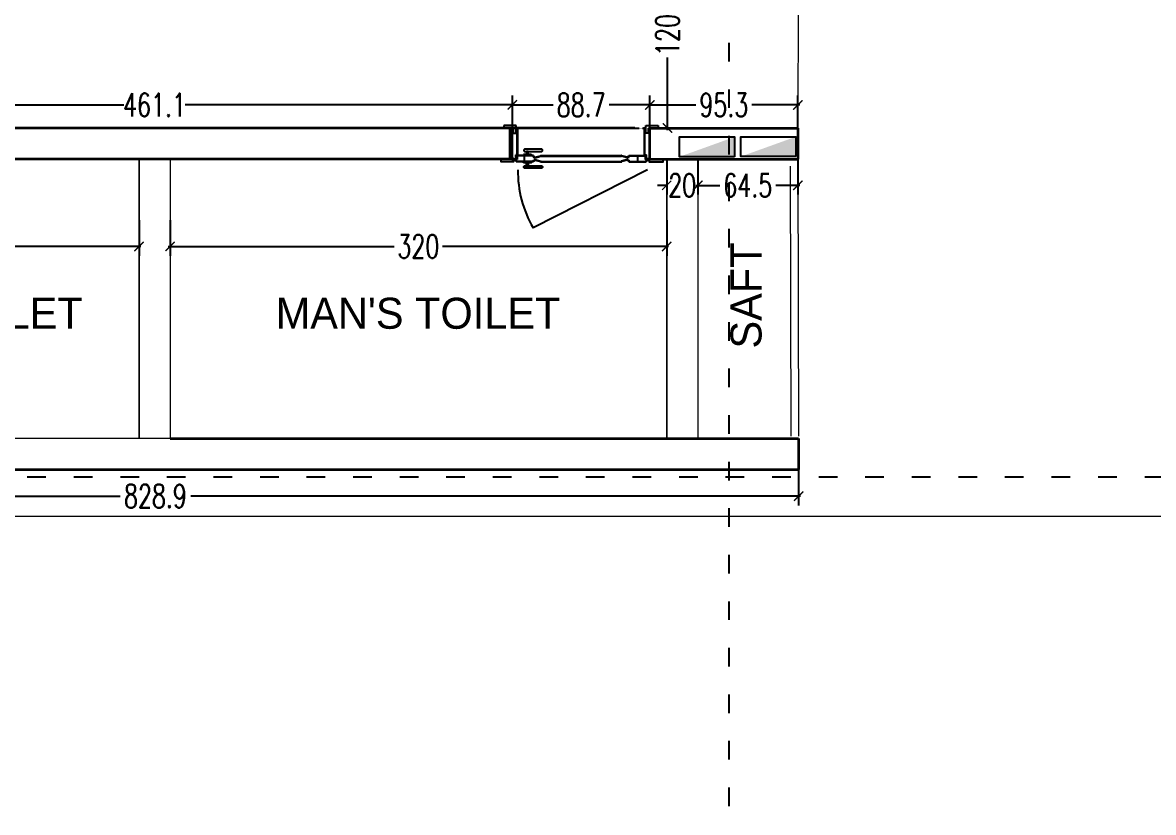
# Model space of a CAD drawing. Header units: centimetres. Extents: x -3207095 to 15275363, y -32656 to 4798027.
# Drawn here: x 695073 to 695802, y 4470522 to 4471031 of the extents above; entities that cross this region are included whole.
import ezdxf

# ---------------------------------------------------------------- set-up
doc = ezdxf.new("R2010")
doc.units = ezdxf.units.CM
for name, pattern in [('ACAD_ISO03W100', [30, 12, -18]), ('DUZ', [500, 500]), ('HIDDEN', [0.375, 0.25, -0.125])]:
    doc.linetypes.add(name, pattern=pattern)
doc.layers.get('0').update_dxf_attribs({"color": 1, "linetype": 'DUZ'})
for name, color, linetype in [('a-door', 2, 'Continuous'), ('DIM', 1, 'DUZ'), ('GOLGE', 8, 'HIDDEN'), ('LOGO', 7, 'Continuous'), ('Power_Legend$0$SMC-EL-DB', 170, 'Continuous')]:
    doc.layers.add(name, color=color, linetype=linetype)
doc.layers.add('DUVAR', color=7, linetype='Continuous', lineweight=35)
doc.layers.add('iç duvar', color=7, linetype='Continuous', lineweight=50)
doc.styles.add('DIM', font='ROMANSTW.SHX', dxfattribs={"width": 0.7})
doc.dimstyles.new('1_100', dxfattribs={"dimtxt": 15, "dimasz": 6, "dimexe": 6, "dimexo": 0, "dimgap": 2, "dimtad": 0, "dimdec": 1, "dimzin": 11, "dimdsep": 46, "dimtxsty": 'DIM', "dimblk": 'ARCHTICK', "dimcen": 3, "dimdle": 1.25, "dimclrt": 2, "dimadec": 0, "dimazin": 0, "dimtfac": 1.25, "dimtdec": 1, "dimtix": 1, "dimtofl": 0, "dimtmove": 1, "dimatfit": 3, "dimldrblk": 'ARCHTICK', "dimfxl": 20, "dimfxlon": 1, "dimtolj": 1, "dimtzin": 0, "dimarcsym": 0})

# ---------------------------------------------------------------- blocks, each defined once
blk = doc.blocks.new('_ArchTick')
at = {"color": 0, "linetype": 'ByBlock', "const_width": 0.15}
blk.add_lwpolyline([(-0.5, -0.5), (0.5, 0.5)], dxfattribs=at)
blk = doc.blocks.new('*D1345')
at = {"layer": 'Defpoints', "color": 0, "linetype": 'Continuous', "lineweight": 5, "transparency": 16777216}
for p in [(695503.37, 4471082.8), (695488.9, 4470962.8), (695503.37, 4470962.8)]:
    blk.add_point(p, dxfattribs=at)
at = {"layer": 'DIM', "color": 0, "linetype": 'Continuous', "lineweight": -2, "transparency": 16777216}
for p, q in [((695503.37, 4471082.8), (695482.9, 4471082.8)), ((695488.9, 4471084.05), (695488.9, 4471037.3)), ((695488.9, 4470961.55), (695488.9, 4471008.3)), ((695503.37, 4470962.8), (695482.9, 4470962.8))]:
    blk.add_line(p, q, dxfattribs=at)
at = {"layer": 'DIM', "color": 0, "linetype": 'Continuous', "lineweight": -2, "transparency": 16777216, "xscale": 6, "yscale": 6, "zscale": 6}
for p, rotation in [((695488.9, 4471082.8), 90), ((695488.9, 4470962.8), 270)]:
    blk.add_blockref('_ArchTick', p, dxfattribs=dict(at, rotation=rotation))
at = {"layer": 'DIM', "color": 2, "linetype": 'Continuous', "lineweight": 5, "transparency": 16777216, "insert": (695488.9, 4471022.8), "char_height": 15, "attachment_point": 5, "rotation": 90, "style": 'DIM'}
blk.add_mtext('\\A1;120', dxfattribs=at)
blk = doc.blocks.new('*D1364')
at = {"layer": 'Defpoints', "color": 0, "linetype": 'Continuous', "lineweight": 5, "transparency": 16777216}
for p in [(694828.37, 4470903.47), (695148.37, 4470903.47), (695148.37, 4470886.59)]:
    blk.add_point(p, dxfattribs=at)
at = {"layer": 'DIM', "color": 0, "linetype": 'Continuous', "lineweight": -2, "transparency": 16777216}
for p, q in [((694828.37, 4470903.47), (694828.37, 4470880.59)), ((695148.37, 4470903.47), (695148.37, 4470880.59)), ((694827.12, 4470886.59), (694972.87, 4470886.59)), ((695149.62, 4470886.59), (695003.87, 4470886.59))]:
    blk.add_line(p, q, dxfattribs=at)
at = {"layer": 'DIM', "color": 0, "linetype": 'Continuous', "lineweight": -2, "transparency": 16777216, "xscale": 6, "yscale": 6, "zscale": 6, "rotation": 180}
blk.add_blockref('_ArchTick', (694828.37, 4470886.59), dxfattribs=at)
at = {"layer": 'DIM', "color": 0, "linetype": 'Continuous', "lineweight": -2, "transparency": 16777216, "xscale": 6, "yscale": 6, "zscale": 6}
blk.add_blockref('_ArchTick', (695148.37, 4470886.59), dxfattribs=at)
at = {"layer": 'DIM', "color": 2, "linetype": 'Continuous', "lineweight": 5, "transparency": 16777216, "insert": (694988.37, 4470886.59), "char_height": 15, "attachment_point": 5, "style": 'DIM'}
blk.add_mtext('\\A1;320', dxfattribs=at)
blk = doc.blocks.new('*D1365')
at = {"layer": 'Defpoints', "color": 0, "linetype": 'Continuous', "lineweight": 5, "transparency": 16777216}
for p in [(695488.37, 4470942.8), (695508.37, 4470942.8), (695508.37, 4470925.93)]:
    blk.add_point(p, dxfattribs=at)
at = {"layer": 'DIM', "color": 0, "linetype": 'Continuous', "lineweight": -2, "transparency": 16777216}
for p, q in [((695488.37, 4470942.8), (695488.37, 4470919.93)), ((695508.37, 4470942.8), (695508.37, 4470919.93)), ((695488.37, 4470925.93), (695482.37, 4470925.93)), ((695508.37, 4470925.93), (695514.37, 4470925.93))]:
    blk.add_line(p, q, dxfattribs=at)
at = {"layer": 'DIM', "color": 0, "linetype": 'Continuous', "lineweight": -2, "transparency": 16777216, "xscale": 6, "yscale": 6, "zscale": 6}
blk.add_blockref('_ArchTick', (695488.37, 4470925.93), dxfattribs=at)
at = {"layer": 'DIM', "color": 0, "linetype": 'Continuous', "lineweight": -2, "transparency": 16777216, "xscale": 6, "yscale": 6, "zscale": 6, "rotation": 180}
blk.add_blockref('_ArchTick', (695508.37, 4470925.93), dxfattribs=at)
at = {"layer": 'DIM', "color": 2, "linetype": 'Continuous', "lineweight": 5, "transparency": 16777216, "insert": (695498.37, 4470925.93), "char_height": 15, "attachment_point": 5, "style": 'DIM'}
blk.add_mtext('\\A1;20', dxfattribs=at)
blk = doc.blocks.new('*D1366')
at = {"layer": 'Defpoints', "color": 0, "linetype": 'Continuous', "lineweight": 5, "transparency": 16777216}
for p in [(695508.37, 4470942.8), (695572.89, 4470942.8), (695572.89, 4470925.93)]:
    blk.add_point(p, dxfattribs=at)
at = {"layer": 'DIM', "color": 0, "linetype": 'Continuous', "lineweight": -2, "transparency": 16777216}
for p, q in [((695508.37, 4470942.8), (695508.37, 4470919.93)), ((695572.89, 4470942.8), (695572.89, 4470919.93)), ((695507.12, 4470925.93), (695522.63, 4470925.93)), ((695574.14, 4470925.93), (695558.63, 4470925.93))]:
    blk.add_line(p, q, dxfattribs=at)
at = {"layer": 'DIM', "color": 0, "linetype": 'Continuous', "lineweight": -2, "transparency": 16777216, "xscale": 6, "yscale": 6, "zscale": 6, "rotation": 180}
blk.add_blockref('_ArchTick', (695508.37, 4470925.93), dxfattribs=at)
at = {"layer": 'DIM', "color": 0, "linetype": 'Continuous', "lineweight": -2, "transparency": 16777216, "xscale": 6, "yscale": 6, "zscale": 6}
blk.add_blockref('_ArchTick', (695572.89, 4470925.93), dxfattribs=at)
at = {"layer": 'DIM', "color": 2, "linetype": 'Continuous', "lineweight": 5, "transparency": 16777216, "insert": (695540.63, 4470925.93), "char_height": 15, "attachment_point": 5, "style": 'DIM'}
blk.add_mtext('\\A1;64.5', dxfattribs=at)
blk = doc.blocks.new('*D1367')
at = {"layer": 'Defpoints', "color": 0, "linetype": 'Continuous', "lineweight": 5, "transparency": 16777216}
for p in [(695572.89, 4470977.73), (695477.59, 4470962.8), (695572.89, 4470962.8)]:
    blk.add_point(p, dxfattribs=at)
at = {"layer": 'DIM', "color": 0, "linetype": 'Continuous', "lineweight": -2, "transparency": 16777216}
for p, q in [((695477.59, 4470962.8), (695477.59, 4470983.73)), ((695572.89, 4470962.8), (695572.89, 4470983.73)), ((695476.34, 4470977.73), (695507.24, 4470977.73)), ((695574.14, 4470977.73), (695543.24, 4470977.73))]:
    blk.add_line(p, q, dxfattribs=at)
at = {"layer": 'DIM', "color": 0, "linetype": 'Continuous', "lineweight": -2, "transparency": 16777216, "xscale": 6, "yscale": 6, "zscale": 6, "rotation": 180}
blk.add_blockref('_ArchTick', (695477.59, 4470977.73), dxfattribs=at)
at = {"layer": 'DIM', "color": 0, "linetype": 'Continuous', "lineweight": -2, "transparency": 16777216, "xscale": 6, "yscale": 6, "zscale": 6}
blk.add_blockref('_ArchTick', (695572.89, 4470977.73), dxfattribs=at)
at = {"layer": 'DIM', "color": 2, "linetype": 'Continuous', "lineweight": 5, "transparency": 16777216, "insert": (695525.24, 4470977.73), "char_height": 15, "attachment_point": 5, "style": 'DIM'}
blk.add_mtext('\\A1;95.3', dxfattribs=at)
blk = doc.blocks.new('*D1368')
at = {"layer": 'Defpoints', "color": 0, "linetype": 'Continuous', "lineweight": 5, "transparency": 16777216}
for p in [(695388.93, 4470977.73), (695388.93, 4470962.8), (695477.59, 4470962.8)]:
    blk.add_point(p, dxfattribs=at)
at = {"layer": 'DIM', "color": 0, "linetype": 'Continuous', "lineweight": -2, "transparency": 16777216}
for p, q in [((695388.93, 4470962.8), (695388.93, 4470983.73)), ((695477.59, 4470962.8), (695477.59, 4470983.73)), ((695387.68, 4470977.73), (695415.26, 4470977.73)), ((695478.84, 4470977.73), (695451.26, 4470977.73))]:
    blk.add_line(p, q, dxfattribs=at)
at = {"layer": 'DIM', "color": 0, "linetype": 'Continuous', "lineweight": -2, "transparency": 16777216, "xscale": 6, "yscale": 6, "zscale": 6, "rotation": 180}
blk.add_blockref('_ArchTick', (695388.93, 4470977.73), dxfattribs=at)
at = {"layer": 'DIM', "color": 0, "linetype": 'Continuous', "lineweight": -2, "transparency": 16777216, "xscale": 6, "yscale": 6, "zscale": 6}
blk.add_blockref('_ArchTick', (695477.59, 4470977.73), dxfattribs=at)
at = {"layer": 'DIM', "color": 2, "linetype": 'Continuous', "lineweight": 5, "transparency": 16777216, "insert": (695433.26, 4470977.73), "char_height": 15, "attachment_point": 5, "style": 'DIM'}
blk.add_mtext('\\A1;88.7', dxfattribs=at)
blk = doc.blocks.new('*D1369')
at = {"layer": 'Defpoints', "color": 0, "linetype": 'Continuous', "lineweight": 5, "transparency": 16777216}
for p in [(694927.8, 4470977.73), (694927.8, 4470962.8), (695388.93, 4470962.8)]:
    blk.add_point(p, dxfattribs=at)
at = {"layer": 'DIM', "color": 0, "linetype": 'Continuous', "lineweight": -2, "transparency": 16777216}
for p, q in [((694927.8, 4470962.8), (694927.8, 4470983.73)), ((695388.93, 4470962.8), (695388.93, 4470983.73)), ((694926.55, 4470977.73), (695138.62, 4470977.73)), ((695390.18, 4470977.73), (695178.12, 4470977.73))]:
    blk.add_line(p, q, dxfattribs=at)
at = {"layer": 'DIM', "color": 0, "linetype": 'Continuous', "lineweight": -2, "transparency": 16777216, "xscale": 6, "yscale": 6, "zscale": 6, "rotation": 180}
blk.add_blockref('_ArchTick', (694927.8, 4470977.73), dxfattribs=at)
at = {"layer": 'DIM', "color": 0, "linetype": 'Continuous', "lineweight": -2, "transparency": 16777216, "xscale": 6, "yscale": 6, "zscale": 6}
blk.add_blockref('_ArchTick', (695388.93, 4470977.73), dxfattribs=at)
at = {"layer": 'DIM', "color": 2, "linetype": 'Continuous', "lineweight": 5, "transparency": 16777216, "insert": (695158.37, 4470977.73), "char_height": 15, "attachment_point": 5, "style": 'DIM'}
blk.add_mtext('\\A1;461.1', dxfattribs=at)
blk = doc.blocks.new('*D1337')
at = {"layer": 'Defpoints', "color": 0, "linetype": 'Continuous', "lineweight": 5, "transparency": 16777216}
for p in [(695168.37, 4470903.47), (695488.37, 4470903.47), (695168.37, 4470886.59)]:
    blk.add_point(p, dxfattribs=at)
at = {"layer": 'DIM', "color": 0, "linetype": 'Continuous', "lineweight": -2, "transparency": 16777216}
for p, q in [((695168.37, 4470903.47), (695168.37, 4470880.59)), ((695488.37, 4470903.47), (695488.37, 4470880.59)), ((695167.12, 4470886.59), (695312.87, 4470886.59)), ((695489.62, 4470886.59), (695343.87, 4470886.59))]:
    blk.add_line(p, q, dxfattribs=at)
at = {"layer": 'DIM', "color": 0, "linetype": 'Continuous', "lineweight": -2, "transparency": 16777216, "xscale": 6, "yscale": 6, "zscale": 6, "rotation": 180}
blk.add_blockref('_ArchTick', (695168.37, 4470886.59), dxfattribs=at)
at = {"layer": 'DIM', "color": 0, "linetype": 'Continuous', "lineweight": -2, "transparency": 16777216, "xscale": 6, "yscale": 6, "zscale": 6}
blk.add_blockref('_ArchTick', (695488.37, 4470886.59), dxfattribs=at)
at = {"layer": 'DIM', "color": 2, "linetype": 'Continuous', "lineweight": 5, "transparency": 16777216, "insert": (695328.37, 4470886.59), "char_height": 15, "attachment_point": 5, "style": 'DIM'}
blk.add_mtext('\\A1;320', dxfattribs=at)
blk = doc.blocks.new('*D1634')
at = {"layer": 'Defpoints', "color": 0, "linetype": 'Continuous', "lineweight": 5, "transparency": 16777216}
for p in [(694744.45, 4470742.8), (695573.37, 4470742.8), (695573.37, 4470725.63)]:
    blk.add_point(p, dxfattribs=at)
at = {"layer": 'DIM', "color": 0, "linetype": 'Continuous', "lineweight": -2, "transparency": 16777216}
for p, q in [((694744.45, 4470742.8), (694744.45, 4470719.63)), ((695573.37, 4470742.8), (695573.37, 4470719.63)), ((694743.2, 4470725.63), (695136.16, 4470725.63)), ((695574.62, 4470725.63), (695181.66, 4470725.63))]:
    blk.add_line(p, q, dxfattribs=at)
at = {"layer": 'DIM', "color": 0, "linetype": 'Continuous', "lineweight": -2, "transparency": 16777216, "xscale": 6, "yscale": 6, "zscale": 6, "rotation": 180}
blk.add_blockref('_ArchTick', (694744.45, 4470725.63), dxfattribs=at)
at = {"layer": 'DIM', "color": 0, "linetype": 'Continuous', "lineweight": -2, "transparency": 16777216, "xscale": 6, "yscale": 6, "zscale": 6}
blk.add_blockref('_ArchTick', (695573.37, 4470725.63), dxfattribs=at)
at = {"layer": 'DIM', "color": 2, "linetype": 'Continuous', "lineweight": 5, "transparency": 16777216, "insert": (695158.91, 4470725.63), "char_height": 15, "attachment_point": 5, "style": 'DIM'}
blk.add_mtext('\\A1;828.9', dxfattribs=at)

msp = doc.modelspace()

# ---------------------------------------------------------------- hatches: boundary and pattern name
at = {"layer": 'Power_Legend$0$SMC-EL-DB'}
for points in [[(695532.05, 4470944.35), (695532.05, 4470957.1), (695496.65, 4470944.35)], [(695571.5, 4470944.47), (695571.5, 4470957.21), (695536.1, 4470944.47)]]:
    msp.add_hatch(color=256, dxfattribs=at).paths.add_polyline_path(points)

# ---------------------------------------------------------------- linework, layer by layer
at = {"color": 232, "linetype": 'ACAD_ISO03W100'}
for p, q in [((695528.37, 4472637.8), (695528.37, 4469507.8)), ((697128.37, 4470737.8), (693188.37, 4470737.8))]:
    msp.add_line(p, q, dxfattribs=at)
at = {"color": 7}
for p, q in [((695387.59, 4470942.8), (695387.59, 4470962.8)), ((695477.59, 4470942.8), (695477.59, 4470962.8))]:
    msp.add_line(p, q, dxfattribs=at)
at = {"color": 30}
msp.add_line((695477.59, 4470962.8), (695477.59, 4470942.8), dxfattribs=at)
at = {"layer": 'a-door'}
for p, q in [((695391.38, 4470964.6), (695383.38, 4470964.6)), ((695383.38, 4470964.6), (695383.38, 4470962.8)), ((695383.38, 4470964.6), (695383.38, 4470962.8)), ((695389.58, 4470962.8), (695383.38, 4470962.8)), ((695388.28, 4470962.8), (695389.58, 4470962.8)), ((695388.28, 4470962.8), (695389.58, 4470962.8)), ((695388.93, 4470942.8), (695388.93, 4470962.8)), ((695389.58, 4470959.6), (695389.58, 4470962.8)), ((695389.58, 4470959.6), (695389.58, 4470962.8)), ((695389.58, 4470959.6), (695391.38, 4470959.6)), ((695389.58, 4470959.6), (695391.38, 4470959.6)), ((695391.38, 4470959.6), (695391.38, 4470964.6)), ((695391.38, 4470959.6), (695391.38, 4470964.6)), ((695391.38, 4470962.8), (695392.68, 4470962.8)), ((695392.13, 4470962.49), (695391.38, 4470962.49)), ((695392.13, 4470945.5), (695392.13, 4470962.49)), ((695392.43, 4470945.2), (695392.43, 4470962.8)), ((695474.84, 4470962.8), (695473.54, 4470962.8)), ((695474.09, 4470945.2), (695474.09, 4470962.8)), ((695474.39, 4470962.49), (695474.84, 4470962.49)), ((695474.39, 4470945.5), (695474.39, 4470962.49)), ((695474.84, 4470959.6), (695474.84, 4470964.6)), ((695474.84, 4470964.6), (695482.84, 4470964.6)), ((695476.64, 4470959.6), (695474.84, 4470959.6)), ((695477.94, 4470962.8), (695476.64, 4470962.8)), ((695476.64, 4470959.6), (695476.64, 4470962.8)), ((695476.64, 4470962.8), (695482.84, 4470962.8)), ((695477.59, 4470942.8), (695477.59, 4470962.8)), ((695482.84, 4470964.6), (695482.84, 4470962.8)), ((695392.13, 4470945.5), (695391.13, 4470945.5)), ((695391.13, 4470943.11), (695391.13, 4470945.5)), ((695392.43, 4470945.2), (695391.43, 4470945.2)), ((695391.43, 4470942.8), (695391.43, 4470945.2)), ((695402.57, 4470945.2), (695391.73, 4470945.2)), ((695391.73, 4470945.2), (695391.73, 4470942.8)), ((695402.17, 4470944.9), (695392.03, 4470944.9)), ((695392.03, 4470944.9), (695392.03, 4470942.5)), ((695396.79, 4470941.3), (695396.79, 4470944.9)), ((695402.57, 4470944.9), (695402.57, 4470945.2)), ((695403.17, 4470944.3), (695403.39, 4470944.3)), ((695403.17, 4470943.7), (695403.17, 4470943.9)), ((695403.47, 4470943.7), (695403.17, 4470943.7)), ((695403.39, 4470944.1), (695403.39, 4470944.3)), ((695403.39, 4470944.1), (695403.54, 4470944.1)), ((695403.47, 4470943.7), (695407.37, 4470944.7)), ((695403.54, 4470944.1), (695406.97, 4470944.97)), ((695406.97, 4470945.2), (695407.37, 4470945.2)), ((695406.97, 4470945.2), (695406.97, 4470944.97)), ((695406.97, 4470945.2), (695406.97, 4470944.97)), ((695407.37, 4470945.2), (695459.56, 4470945.2)), ((695407.37, 4470944.8), (695459.16, 4470944.8)), ((695407.37, 4470944.8), (695407.37, 4470944.7)), ((695459.56, 4470945.2), (695459.16, 4470945.2)), ((695459.16, 4470944.8), (695459.16, 4470944.7)), ((695463.06, 4470943.7), (695459.16, 4470944.7)), ((695459.56, 4470945.2), (695459.56, 4470944.97)), ((695459.56, 4470945.2), (695459.56, 4470944.97)), ((695462.98, 4470944.1), (695459.56, 4470944.97)), ((695463.13, 4470944.1), (695462.98, 4470944.1)), ((695463.06, 4470943.7), (695463.36, 4470943.7)), ((695463.36, 4470944.3), (695463.13, 4470944.3)), ((695463.13, 4470944.1), (695463.13, 4470944.3)), ((695463.36, 4470943.7), (695463.36, 4470943.9)), ((695463.96, 4470945.2), (695474.79, 4470945.2)), ((695463.96, 4470944.9), (695463.96, 4470945.2)), ((695464.36, 4470944.9), (695474.49, 4470944.9)), ((695469.74, 4470941.3), (695469.74, 4470944.9)), ((695474.09, 4470945.2), (695475.09, 4470945.2)), ((695474.39, 4470945.5), (695475.39, 4470945.5)), ((695474.49, 4470944.9), (695474.49, 4470942.5)), ((695474.79, 4470945.2), (695474.79, 4470942.8)), ((695475.09, 4470942.8), (695475.09, 4470945.2)), ((695475.39, 4470943.11), (695475.39, 4470945.5)), ((695389.23, 4470943.11), (695391.13, 4470943.11)), ((695389.23, 4470942.8), (695391.43, 4470942.8)), ((695391.48, 4470941), (695391.03, 4470942.8)), ((695391.03, 4470942.8), (695391.73, 4470942.8)), ((695391.11, 4470942.5), (695392.03, 4470942.5)), ((695402.17, 4470941.3), (695391.4, 4470941.3)), ((695402.57, 4470941), (695391.48, 4470941)), ((695402.57, 4470941.3), (695402.57, 4470941)), ((695403.17, 4470942.5), (695403.17, 4470942.3)), ((695403.47, 4470942.5), (695403.17, 4470942.5)), ((695403.17, 4470941.9), (695403.39, 4470941.9)), ((695403.39, 4470942.1), (695403.54, 4470942.1)), ((695403.39, 4470942.1), (695403.39, 4470941.9)), ((695403.47, 4470942.5), (695407.37, 4470941.5)), ((695403.54, 4470942.1), (695406.97, 4470941.23)), ((695406.97, 4470941), (695406.97, 4470941.23)), ((695406.97, 4470941), (695406.97, 4470941.23)), ((695406.97, 4470941), (695407.37, 4470941)), ((695407.37, 4470941.4), (695407.37, 4470941.5)), ((695407.37, 4470941.4), (695459.16, 4470941.4)), ((695407.37, 4470941), (695459.56, 4470941)), ((695463.06, 4470942.5), (695459.16, 4470941.5)), ((695459.16, 4470941.4), (695459.16, 4470941.5)), ((695459.56, 4470941), (695459.16, 4470941)), ((695462.98, 4470942.1), (695459.56, 4470941.23)), ((695459.56, 4470941), (695459.56, 4470941.23)), ((695459.56, 4470941), (695459.56, 4470941.23)), ((695463.13, 4470942.1), (695462.98, 4470942.1)), ((695463.06, 4470942.5), (695463.36, 4470942.5)), ((695463.13, 4470942.1), (695463.13, 4470941.9)), ((695463.36, 4470941.9), (695463.13, 4470941.9)), ((695463.36, 4470942.5), (695463.36, 4470942.3)), ((695463.96, 4470941.3), (695463.96, 4470941)), ((695463.96, 4470941), (695475.05, 4470941)), ((695464.36, 4470941.3), (695475.12, 4470941.3)), ((695475.42, 4470942.5), (695474.49, 4470942.5)), ((695475.49, 4470942.8), (695474.79, 4470942.8)), ((695475.05, 4470941), (695475.49, 4470942.8)), ((695477.29, 4470942.8), (695475.09, 4470942.8)), ((695477.29, 4470943.11), (695475.39, 4470943.11)), ((695478.09, 4470942.8), (695477.59, 4470942.8))]:
    msp.add_line(p, q, dxfattribs=at)
for points in [[(695396.03, 4470945.7), (695396.03, 4470945.2), (695401.03, 4470945.2), (695401.03, 4470945.7)], [(695398.03, 4470947.7), (695398.03, 4470945.7), (695399.03, 4470945.7), (695399.03, 4470947.7)], [(695388.93, 4470943.55), (695389.23, 4470943.55), (695389.23, 4470942.05), (695388.93, 4470942.05)], [(695388.93, 4470943.55), (695389.23, 4470943.55), (695389.23, 4470942.05), (695388.93, 4470942.05)], [(695396.03, 4470940.5), (695396.03, 4470941), (695401.03, 4470941), (695401.03, 4470940.5)], [(695398.03, 4470938.5), (695398.03, 4470940.5), (695399.03, 4470940.5), (695399.03, 4470938.5)], [(695477.59, 4470943.55), (695477.29, 4470943.55), (695477.29, 4470942.05), (695477.59, 4470942.05)]]:
    msp.add_lwpolyline(points, close=True, dxfattribs=at)
for points in [[(695396.33, 4470948.5), (695396.33, 4470948.4, 0.414214), (695397.03, 4470947.7), (695407.63, 4470947.7, 0.414214), (695408.33, 4470948.4), (695408.33, 4470948.5, 0.414214), (695407.63, 4470949.2), (695397.03, 4470949.2, 0.414214)], [(695396.33, 4470937.7), (695396.33, 4470937.8, -0.414214), (695397.03, 4470938.5), (695407.63, 4470938.5, -0.414214), (695408.33, 4470937.8), (695408.33, 4470937.7, -0.414214), (695407.63, 4470937), (695397.03, 4470937, -0.414214)]]:
    msp.add_lwpolyline(points, format="xyb", close=True, dxfattribs=at)
for points in [[(695389.23, 4470942.8), (695389.73, 4470942.8), (695389.73, 4470941), (695381.73, 4470941), (695381.73, 4470942.8), (695388.93, 4470942.8)], [(695477.54, 4470942.8), (695477.04, 4470942.8), (695477.04, 4470941), (695486.03, 4470941), (695486.03, 4470942.8), (695477.84, 4470942.8)]]:
    msp.add_lwpolyline(points, dxfattribs=at)
msp.add_circle((695475.93, 4470942.3), 0.5, dxfattribs=at)
for centre, radius, start, end in [((695403.17, 4470944.9), 1, 180, 270), ((695403.17, 4470944.9), 0.6, 180, 270), ((695463.36, 4470944.9), 0.6, 270, 0), ((695463.36, 4470944.9), 1, 270, 0), ((695403.17, 4470941.3), 1, 90, 180), ((695403.17, 4470941.3), 0.6, 90, 180), ((695463.36, 4470941.3), 1, 0, 90), ((695463.36, 4470941.3), 0.6, 0, 90)]:
    msp.add_arc(centre, radius, start, end, dxfattribs=at)
at = {"layer": 'DUVAR'}
for p, q in [((695467.89, 4470962.8), (694929.15, 4470962.8)), ((695387.59, 4470942.8), (695387.59, 4470962.8)), ((695477.59, 4470942.8), (695477.59, 4470962.8)), ((695477.59, 4470942.8), (695477.59, 4470962.8)), ((695477.94, 4470962.8), (695488.37, 4470962.8)), ((695487.89, 4470962.8), (695572.89, 4470962.8)), ((695572.89, 4470962.8), (695572.89, 4470942.8)), ((695387.59, 4470942.8), (694929.15, 4470942.8)), ((695478.09, 4470942.8), (695488.37, 4470942.8)), ((695487.89, 4470942.8), (695572.89, 4470942.8)), ((695168.37, 4470762.8), (695573.37, 4470762.8)), ((695573.37, 4470762.8), (695573.37, 4470742.8)), ((694743.37, 4470742.8), (695573.37, 4470742.8))]:
    msp.add_line(p, q, dxfattribs=at)
at = {"layer": 'GOLGE', "ltscale": 0.5}
msp.add_line((695392.68, 4470962.8), (695474.84, 4470962.8), dxfattribs=at)
at = {"layer": 'iç duvar', "color": 251, "lineweight": 5}
for p, q in [((695573.37, 4471202.8), (695572.89, 4470962.8)), ((695567.89, 4470938.37), (695568.37, 4470764.35)), ((695572.89, 4470938.37), (695573.37, 4470764.35))]:
    msp.add_line(p, q, dxfattribs=at)
at = {"layer": 'iç duvar', "color": 7, "lineweight": 18}
msp.add_line((695148.37, 4470762.8), (694743.37, 4470762.8), dxfattribs=at)
for points in [[(694929.15, 4470962.8), (695387.59, 4470962.8), (695387.59, 4470942.8), (694929.15, 4470942.8)], [(695148.37, 4470942.8), (695168.37, 4470942.8), (695168.37, 4470762.8), (695148.37, 4470762.8)], [(695488.37, 4470942.8), (695508.37, 4470942.8), (695508.37, 4470762.8), (695488.37, 4470762.8)]]:
    msp.add_lwpolyline(points, close=True, dxfattribs=at)
for points in [[(695148.37, 4470942.8), (695148.37, 4470762.8)], [(695168.37, 4470942.8), (695168.37, 4470762.8)], [(695488.37, 4470942.8), (695488.37, 4470762.8)], [(695508.37, 4470942.8), (695508.37, 4470762.8)]]:
    msp.add_lwpolyline(points, dxfattribs=at)
at = {"layer": 'iç duvar', "color": 7, "linetype": 'Continuous', "lineweight": 5}
msp.add_lwpolyline([(694373.37, 4470712.8), (695943.37, 4470712.8), (695943.37, 4469652.8), (694373.37, 4469652.8)], close=True, dxfattribs=at)
at = {"layer": 'LOGO'}
msp.add_line((695476.05, 4470936), (695402.34, 4470898.5), dxfattribs=at)
msp.add_arc((695464.87, 4470934.99), 72.39, 179.20366, 210.27161, dxfattribs=at)
at = {"layer": 'Power_Legend$0$SMC-EL-DB', "ltscale": 0.8}
for points in [[(695532.05, 4470944.35), (695496.65, 4470944.35), (695496.65, 4470957.1), (695532.05, 4470957.1)], [(695571.5, 4470944.47), (695536.1, 4470944.47), (695536.1, 4470957.21), (695571.5, 4470957.21)]]:
    msp.add_lwpolyline(points, close=True, dxfattribs=at)

# ---------------------------------------------------------------- texts
at = {"insert": (695529.48, 4470820.74), "char_height": 20, "attachment_point": 1, "rotation": 90}
msp.add_mtext_dynamic_manual_height_columns('{\\fCentury Gothic|b0|i0|c162|p34;\\C7;SAFT}', width=80.9215, gutter_width=12.5, heights=[0], dxfattribs=at)
at = {"char_height": 20, "attachment_point": 1}
for s, width, insert in [("{\\fCentury Gothic|b0|i0|c162|p34;\\C7;WOMEN'S TOILET}", 238.5941, (694882.66, 4470853.5)), ("{\\fCentury Gothic|b0|i0|c162|p34;\\C7;MAN'S TOILET}", 175.9451, (695236.44, 4470853.5))]:
    msp.add_mtext_dynamic_manual_height_columns(s, width=width, gutter_width=12.5, heights=[0], dxfattribs=dict(at, insert=insert))

# ---------------------------------------------------------------- dimensions: what is measured, and where the dimension line sits
at = {"layer": 'DIM', "linetype": 'Continuous', "lineweight": 5}
for base, p1, p2, angle, picture, middle in [((695488.9, 4470962.8), (695503.37, 4471082.8), (695503.37, 4470962.8), 90, '*D1345', (695488.9, 4471022.8)), ((695168.37, 4470886.59), (695488.37, 4470903.47), (695168.37, 4470903.47), 180, '*D1337', (695328.37, 4470886.59))]:
    dim = msp.add_linear_dim(base=base, p1=p1, p2=p2, angle=angle, dimstyle='1_100', dxfattribs=at)
    dim.commit()
    dim.dimension.update_dxf_attribs({"geometry": picture, "text_midpoint": middle})
for base, p1, p2, picture, middle in [((694927.8, 4470977.73), (695388.93, 4470962.8), (694927.8, 4470962.8), '*D1369', (695158.37, 4470977.73)), ((695388.93, 4470977.73), (695477.59, 4470962.8), (695388.93, 4470962.8), '*D1368', (695433.26, 4470977.73)), ((695572.89, 4470977.73), (695477.59, 4470962.8), (695572.89, 4470962.8), '*D1367', (695525.24, 4470977.73)), ((695508.37, 4470925.93), (695488.37, 4470942.8), (695508.37, 4470942.8), '*D1365', (695498.37, 4470925.93)), ((695572.89, 4470925.93), (695508.37, 4470942.8), (695572.89, 4470942.8), '*D1366', (695540.63, 4470925.93)), ((695148.37, 4470886.59), (694828.37, 4470903.47), (695148.37, 4470903.47), '*D1364', (694988.37, 4470886.59)), ((695573.37, 4470725.63), (694744.45, 4470742.8), (695573.37, 4470742.8), '*D1634', (695158.91, 4470725.63))]:
    dim = msp.add_linear_dim(base=base, p1=p1, p2=p2, dimstyle='1_100', dxfattribs=at)
    dim.commit()
    dim.dimension.update_dxf_attribs({"geometry": picture, "text_midpoint": middle})

doc.saveas('drawing.dxf')
